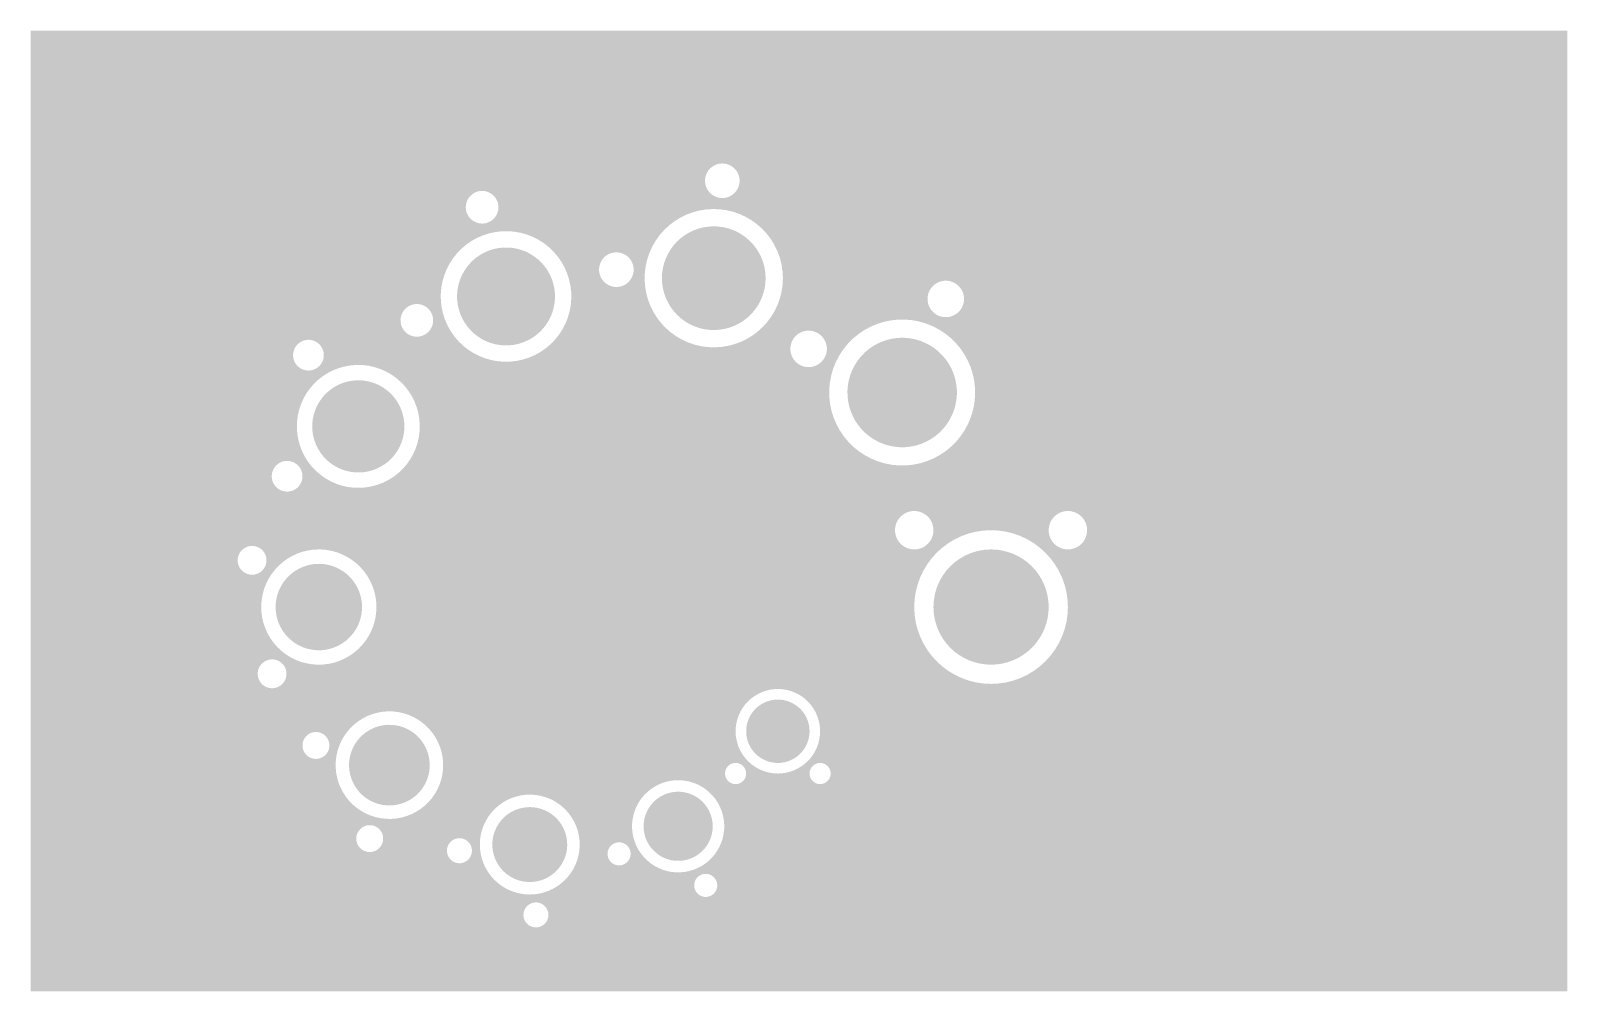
# Model space of a CAD drawing. Header units: inches. Extents: x -15 to 25, y -10 to 15.
import ezdxf

# ---------------------------------------------------------------- set-up
doc = ezdxf.new("R2010")
doc.units = ezdxf.units.IN
doc.header["$MEASUREMENT"] = 0

msp = doc.modelspace()

# ---------------------------------------------------------------- hatches: boundary and pattern name
h = msp.add_hatch(color=256)
h.paths.add_polyline_path([(-15, -10), (-15, 15), (25, 15), (25, -10), (-15, -10)], flags=0)
h.paths.add_polyline_path([(12, 0), (12, 0), (11.99, 0.196), (11.962, 0.39), (11.914, 0.581), (11.848, 0.765), (11.764, 0.943), (11.663, 1.111), (11.546, 1.269), (11.414, 1.414), (11.269, 1.546), (11.111, 1.663), (10.943, 1.764), (10.765, 1.848), (10.581, 1.914), (10.39, 1.962), (10.196, 1.99), (10, 2), (9.804, 1.99), (9.61, 1.962), (9.419, 1.914), (9.235, 1.848), (9.057, 1.764), (8.889, 1.663), (8.731, 1.546), (8.586, 1.414), (8.454, 1.269), (8.337, 1.111), (8.236, 0.943), (8.152, 0.765), (8.086, 0.581), (8.038, 0.39), (8.01, 0.196), (8, 0), (8.01, -0.196), (8.038, -0.39), (8.086, -0.581), (8.152, -0.765), (8.236, -0.943), (8.337, -1.111), (8.454, -1.269), (8.586, -1.414), (8.731, -1.546), (8.889, -1.663), (9.057, -1.764), (9.235, -1.848), (9.419, -1.914), (9.61, -1.962), (9.804, -1.99), (10, -2), (10.196, -1.99), (10.39, -1.962), (10.581, -1.914), (10.765, -1.848), (10.943, -1.764), (11.111, -1.663), (11.269, -1.546), (11.414, -1.414), (11.546, -1.269), (11.663, -1.111), (11.764, -0.943), (11.848, -0.765), (11.914, -0.581), (11.962, -0.39), (11.99, -0.196), (12, 0)], flags=0)
h.paths.add_polyline_path([(12.5, 2), (12.5, 2), (12.498, 2.049), (12.49, 2.098), (12.478, 2.145), (12.462, 2.191), (12.441, 2.236), (12.416, 2.278), (12.387, 2.317), (12.354, 2.354), (12.317, 2.387), (12.278, 2.416), (12.236, 2.441), (12.191, 2.462), (12.145, 2.478), (12.098, 2.49), (12.049, 2.498), (12, 2.5), (11.951, 2.498), (11.902, 2.49), (11.855, 2.478), (11.809, 2.462), (11.764, 2.441), (11.722, 2.416), (11.683, 2.387), (11.646, 2.354), (11.613, 2.317), (11.584, 2.278), (11.559, 2.236), (11.538, 2.191), (11.522, 2.145), (11.51, 2.098), (11.502, 2.049), (11.5, 2), (11.502, 1.951), (11.51, 1.902), (11.522, 1.855), (11.538, 1.809), (11.559, 1.764), (11.584, 1.722), (11.613, 1.683), (11.646, 1.646), (11.683, 1.613), (11.722, 1.584), (11.764, 1.559), (11.809, 1.538), (11.855, 1.522), (11.902, 1.51), (11.951, 1.502), (12, 1.5), (12.049, 1.502), (12.098, 1.51), (12.145, 1.522), (12.191, 1.538), (12.236, 1.559), (12.278, 1.584), (12.317, 1.613), (12.354, 1.646), (12.387, 1.683), (12.416, 1.722), (12.441, 1.764), (12.462, 1.809), (12.478, 1.855), (12.49, 1.902), (12.498, 1.951), (12.5, 2)], flags=0)
h.paths.add_polyline_path([(8.5, 2), (8.5, 2), (8.498, 2.049), (8.49, 2.098), (8.478, 2.145), (8.462, 2.191), (8.441, 2.236), (8.416, 2.278), (8.387, 2.317), (8.354, 2.354), (8.317, 2.387), (8.278, 2.416), (8.236, 2.441), (8.191, 2.462), (8.145, 2.478), (8.098, 2.49), (8.049, 2.498), (8, 2.5), (7.951, 2.498), (7.902, 2.49), (7.855, 2.478), (7.809, 2.462), (7.764, 2.441), (7.722, 2.416), (7.683, 2.387), (7.646, 2.354), (7.613, 2.317), (7.584, 2.278), (7.559, 2.236), (7.538, 2.191), (7.522, 2.145), (7.51, 2.098), (7.502, 2.049), (7.5, 2), (7.502, 1.951), (7.51, 1.902), (7.522, 1.855), (7.538, 1.809), (7.559, 1.764), (7.584, 1.722), (7.613, 1.683), (7.646, 1.646), (7.683, 1.613), (7.722, 1.584), (7.764, 1.559), (7.809, 1.538), (7.855, 1.522), (7.902, 1.51), (7.951, 1.502), (8, 1.5), (8.049, 1.502), (8.098, 1.51), (8.145, 1.522), (8.191, 1.538), (8.236, 1.559), (8.278, 1.584), (8.317, 1.613), (8.354, 1.646), (8.387, 1.683), (8.416, 1.722), (8.441, 1.764), (8.462, 1.809), (8.478, 1.855), (8.49, 1.902), (8.498, 1.951), (8.5, 2)], flags=0)
h.paths.add_polyline_path([(9.471, 6.234), (9.471, 6.234), (9.399, 6.406), (9.31, 6.57), (9.206, 6.724), (9.086, 6.868), (8.954, 6.999), (8.809, 7.116), (8.654, 7.219), (8.489, 7.306), (8.316, 7.376), (8.137, 7.43), (7.954, 7.465), (7.769, 7.482), (7.582, 7.481), (7.397, 7.462), (7.214, 7.424), (7.036, 7.369), (6.864, 7.297), (6.7, 7.208), (6.546, 7.104), (6.402, 6.985), (6.271, 6.852), (6.153, 6.707), (6.051, 6.552), (5.964, 6.387), (5.893, 6.214), (5.84, 6.036), (5.805, 5.852), (5.787, 5.667), (5.788, 5.48), (5.808, 5.295), (5.845, 5.112), (5.9, 4.934), (5.973, 4.762), (6.061, 4.598), (6.166, 4.444), (6.285, 4.3), (6.417, 4.169), (6.562, 4.052), (6.718, 3.949), (6.883, 3.862), (7.055, 3.792), (7.234, 3.738), (7.417, 3.703), (7.603, 3.686), (7.789, 3.687), (7.975, 3.706), (8.157, 3.743), (8.335, 3.799), (8.507, 3.871), (8.671, 3.96), (8.826, 4.064), (8.969, 4.183), (9.1, 4.316), (9.218, 4.46), (9.321, 4.616), (9.408, 4.781), (9.478, 4.954), (9.531, 5.132), (9.567, 5.315), (9.584, 5.501), (9.583, 5.688), (9.564, 5.873), (9.526, 6.056), (9.471, 6.234)], flags=0)
h.paths.add_polyline_path([(9.268, 8.182), (9.268, 8.182), (9.25, 8.225), (9.227, 8.266), (9.201, 8.304), (9.171, 8.34), (9.138, 8.373), (9.102, 8.402), (9.063, 8.428), (9.022, 8.45), (8.979, 8.467), (8.934, 8.481), (8.888, 8.489), (8.842, 8.494), (8.795, 8.494), (8.749, 8.489), (8.703, 8.479), (8.659, 8.466), (8.616, 8.447), (8.575, 8.425), (8.536, 8.399), (8.5, 8.369), (8.468, 8.336), (8.438, 8.3), (8.412, 8.261), (8.391, 8.22), (8.373, 8.177), (8.36, 8.132), (8.351, 8.086), (8.347, 8.04), (8.347, 7.993), (8.352, 7.947), (8.361, 7.901), (8.375, 7.857), (8.393, 7.814), (8.415, 7.773), (8.441, 7.734), (8.471, 7.698), (8.504, 7.666), (8.54, 7.636), (8.579, 7.61), (8.62, 7.589), (8.664, 7.571), (8.708, 7.558), (8.754, 7.549), (8.801, 7.545), (8.847, 7.545), (8.893, 7.55), (8.939, 7.559), (8.984, 7.573), (9.027, 7.591), (9.068, 7.613), (9.106, 7.639), (9.142, 7.669), (9.175, 7.702), (9.204, 7.738), (9.23, 7.777), (9.252, 7.818), (9.269, 7.862), (9.283, 7.906), (9.291, 7.952), (9.296, 7.998), (9.296, 8.045), (9.291, 8.091), (9.281, 8.137), (9.268, 8.182)], flags=0)
h.paths.add_polyline_path([(5.697, 6.882), (5.697, 6.882), (5.679, 6.925), (5.656, 6.966), (5.63, 7.005), (5.601, 7.04), (5.567, 7.073), (5.531, 7.103), (5.492, 7.128), (5.451, 7.15), (5.408, 7.168), (5.363, 7.181), (5.318, 7.19), (5.271, 7.194), (5.225, 7.194), (5.178, 7.189), (5.132, 7.18), (5.088, 7.166), (5.045, 7.148), (5.004, 7.126), (4.965, 7.1), (4.93, 7.07), (4.897, 7.037), (4.867, 7), (4.842, 6.962), (4.82, 6.92), (4.802, 6.877), (4.789, 6.832), (4.78, 6.787), (4.776, 6.74), (4.776, 6.694), (4.781, 6.647), (4.79, 6.602), (4.804, 6.557), (4.822, 6.514), (4.844, 6.473), (4.87, 6.435), (4.9, 6.399), (4.933, 6.366), (4.97, 6.336), (5.008, 6.311), (5.05, 6.289), (5.093, 6.271), (5.138, 6.258), (5.183, 6.249), (5.23, 6.245), (5.276, 6.245), (5.323, 6.25), (5.368, 6.259), (5.413, 6.273), (5.456, 6.291), (5.497, 6.313), (5.535, 6.34), (5.571, 6.369), (5.604, 6.402), (5.633, 6.439), (5.659, 6.478), (5.681, 6.519), (5.699, 6.562), (5.712, 6.607), (5.721, 6.652), (5.725, 6.699), (5.725, 6.745), (5.72, 6.792), (5.711, 6.837), (5.697, 6.882)], flags=0)
h.paths.add_polyline_path([(4.16, 9.717), (4.16, 9.717), (4.04, 9.846), (3.908, 9.963), (3.765, 10.067), (3.612, 10.156), (3.452, 10.23), (3.285, 10.288), (3.113, 10.329), (2.938, 10.353), (2.762, 10.359), (2.585, 10.349), (2.411, 10.321), (2.24, 10.276), (2.074, 10.215), (1.915, 10.138), (1.765, 10.045), (1.624, 9.938), (1.495, 9.818), (1.377, 9.686), (1.274, 9.543), (1.185, 9.391), (1.111, 9.23), (1.053, 9.063), (1.012, 8.891), (0.988, 8.716), (0.981, 8.54), (0.992, 8.364), (1.02, 8.189), (1.064, 8.018), (1.126, 7.853), (1.203, 7.694), (1.296, 7.543), (1.402, 7.402), (1.522, 7.273), (1.654, 7.156), (1.798, 7.052), (1.95, 6.963), (2.111, 6.889), (2.277, 6.831), (2.449, 6.79), (2.624, 6.766), (2.801, 6.76), (2.977, 6.77), (3.152, 6.798), (3.322, 6.843), (3.488, 6.904), (3.647, 6.981), (3.797, 7.074), (3.938, 7.181), (4.068, 7.301), (4.185, 7.433), (4.289, 7.576), (4.378, 7.728), (4.452, 7.889), (4.509, 8.056), (4.55, 8.228), (4.574, 8.403), (4.581, 8.579), (4.57, 8.755), (4.543, 8.93), (4.498, 9.101), (4.437, 9.266), (4.359, 9.425), (4.267, 9.576), (4.16, 9.717)], flags=0)
h.paths.add_polyline_path([(3.348, 11.385), (3.348, 11.385), (3.318, 11.417), (3.285, 11.446), (3.249, 11.472), (3.211, 11.495), (3.171, 11.513), (3.129, 11.527), (3.086, 11.538), (3.042, 11.544), (2.998, 11.545), (2.954, 11.543), (2.91, 11.536), (2.868, 11.525), (2.826, 11.509), (2.787, 11.49), (2.749, 11.467), (2.714, 11.44), (2.681, 11.41), (2.652, 11.377), (2.626, 11.341), (2.604, 11.303), (2.585, 11.263), (2.571, 11.221), (2.561, 11.178), (2.555, 11.135), (2.553, 11.09), (2.556, 11.046), (2.563, 11.003), (2.574, 10.96), (2.589, 10.919), (2.608, 10.879), (2.632, 10.841), (2.658, 10.806), (2.688, 10.774), (2.721, 10.744), (2.757, 10.719), (2.795, 10.696), (2.835, 10.678), (2.877, 10.663), (2.92, 10.653), (2.964, 10.647), (3.008, 10.645), (3.052, 10.648), (3.096, 10.655), (3.138, 10.666), (3.18, 10.682), (3.219, 10.701), (3.257, 10.724), (3.292, 10.751), (3.325, 10.781), (3.354, 10.814), (3.38, 10.849), (3.402, 10.888), (3.421, 10.928), (3.435, 10.969), (3.445, 11.012), (3.451, 11.056), (3.453, 11.1), (3.45, 11.144), (3.443, 11.188), (3.432, 11.231), (3.417, 11.272), (3.398, 11.312), (3.374, 11.349), (3.348, 11.385)], flags=0)
h.paths.add_polyline_path([(0.59, 9.071), (0.59, 9.071), (0.56, 9.103), (0.527, 9.132), (0.491, 9.158), (0.453, 9.181), (0.413, 9.199), (0.371, 9.213), (0.328, 9.224), (0.284, 9.23), (0.24, 9.231), (0.196, 9.229), (0.153, 9.222), (0.11, 9.211), (0.069, 9.195), (0.029, 9.176), (-0.009, 9.153), (-0.044, 9.126), (-0.076, 9.096), (-0.106, 9.063), (-0.132, 9.027), (-0.154, 8.989), (-0.172, 8.949), (-0.187, 8.907), (-0.197, 8.864), (-0.203, 8.821), (-0.205, 8.776), (-0.202, 8.732), (-0.195, 8.689), (-0.184, 8.646), (-0.169, 8.605), (-0.149, 8.565), (-0.126, 8.527), (-0.099, 8.492), (-0.069, 8.46), (-0.036, 8.43), (-0.001, 8.405), (0.037, 8.382), (0.078, 8.364), (0.119, 8.349), (0.162, 8.339), (0.206, 8.333), (0.25, 8.331), (0.294, 8.334), (0.338, 8.341), (0.381, 8.352), (0.422, 8.368), (0.462, 8.387), (0.499, 8.41), (0.535, 8.437), (0.567, 8.467), (0.596, 8.5), (0.622, 8.535), (0.644, 8.574), (0.663, 8.614), (0.677, 8.655), (0.688, 8.698), (0.694, 8.742), (0.695, 8.786), (0.693, 8.83), (0.686, 8.874), (0.674, 8.917), (0.659, 8.958), (0.64, 8.998), (0.617, 9.035), (0.59, 9.071)], flags=0)
h.paths.add_polyline_path([(-1.777, 9.556), (-1.777, 9.556), (-1.925, 9.632), (-2.08, 9.694), (-2.241, 9.74), (-2.405, 9.769), (-2.571, 9.783), (-2.738, 9.78), (-2.904, 9.761), (-3.067, 9.726), (-3.225, 9.675), (-3.379, 9.609), (-3.524, 9.528), (-3.662, 9.433), (-3.789, 9.325), (-3.905, 9.205), (-4.008, 9.074), (-4.099, 8.934), (-4.175, 8.786), (-4.236, 8.63), (-4.282, 8.47), (-4.312, 8.306), (-4.326, 8.14), (-4.323, 7.973), (-4.304, 7.807), (-4.269, 7.644), (-4.218, 7.485), (-4.151, 7.332), (-4.07, 7.186), (-3.975, 7.049), (-3.867, 6.922), (-3.748, 6.806), (-3.617, 6.702), (-3.477, 6.612), (-3.328, 6.536), (-3.173, 6.474), (-3.013, 6.428), (-2.849, 6.399), (-2.682, 6.385), (-2.515, 6.388), (-2.35, 6.407), (-2.187, 6.442), (-2.028, 6.493), (-1.875, 6.559), (-1.729, 6.64), (-1.592, 6.735), (-1.465, 6.843), (-1.349, 6.963), (-1.245, 7.094), (-1.154, 7.234), (-1.078, 7.382), (-1.017, 7.538), (-0.971, 7.698), (-0.941, 7.862), (-0.928, 8.028), (-0.93, 8.195), (-0.949, 8.361), (-0.985, 8.524), (-1.036, 8.683), (-1.102, 8.836), (-1.183, 8.982), (-1.278, 9.119), (-1.386, 9.246), (-1.506, 9.362), (-1.636, 9.466), (-1.777, 9.556)], flags=0)
h.paths.add_polyline_path([(-3.036, 10.774), (-3.036, 10.774), (-3.073, 10.793), (-3.112, 10.809), (-3.152, 10.82), (-3.193, 10.828), (-3.235, 10.831), (-3.277, 10.83), (-3.318, 10.826), (-3.359, 10.817), (-3.399, 10.804), (-3.437, 10.787), (-3.473, 10.767), (-3.508, 10.743), (-3.539, 10.716), (-3.568, 10.686), (-3.594, 10.654), (-3.617, 10.619), (-3.636, 10.582), (-3.651, 10.543), (-3.663, 10.503), (-3.67, 10.462), (-3.674, 10.42), (-3.673, 10.378), (-3.668, 10.337), (-3.659, 10.296), (-3.647, 10.257), (-3.63, 10.218), (-3.61, 10.182), (-3.586, 10.147), (-3.559, 10.116), (-3.529, 10.087), (-3.496, 10.061), (-3.461, 10.038), (-3.424, 10.019), (-3.385, 10.004), (-3.345, 9.992), (-3.304, 9.985), (-3.263, 9.981), (-3.221, 9.982), (-3.18, 9.987), (-3.139, 9.996), (-3.099, 10.008), (-3.061, 10.025), (-3.024, 10.045), (-2.99, 10.069), (-2.958, 10.096), (-2.929, 10.126), (-2.903, 10.159), (-2.881, 10.194), (-2.862, 10.231), (-2.846, 10.27), (-2.835, 10.31), (-2.828, 10.351), (-2.824, 10.392), (-2.825, 10.434), (-2.83, 10.475), (-2.838, 10.516), (-2.851, 10.556), (-2.868, 10.594), (-2.888, 10.631), (-2.912, 10.665), (-2.939, 10.697), (-2.969, 10.726), (-3.001, 10.752), (-3.036, 10.774)], flags=0)
h.paths.add_polyline_path([(-4.736, 7.83), (-4.736, 7.83), (-4.773, 7.849), (-4.812, 7.864), (-4.852, 7.876), (-4.893, 7.883), (-4.935, 7.887), (-4.977, 7.886), (-5.018, 7.881), (-5.059, 7.872), (-5.099, 7.859), (-5.137, 7.843), (-5.173, 7.823), (-5.208, 7.799), (-5.239, 7.772), (-5.268, 7.742), (-5.294, 7.709), (-5.317, 7.674), (-5.336, 7.637), (-5.351, 7.598), (-5.363, 7.558), (-5.37, 7.517), (-5.374, 7.476), (-5.373, 7.434), (-5.368, 7.393), (-5.359, 7.352), (-5.347, 7.312), (-5.33, 7.274), (-5.31, 7.237), (-5.286, 7.203), (-5.259, 7.171), (-5.229, 7.142), (-5.196, 7.116), (-5.161, 7.094), (-5.124, 7.075), (-5.085, 7.059), (-5.045, 7.048), (-5.004, 7.04), (-4.963, 7.037), (-4.921, 7.038), (-4.88, 7.042), (-4.839, 7.051), (-4.799, 7.064), (-4.761, 7.081), (-4.724, 7.101), (-4.69, 7.125), (-4.658, 7.152), (-4.629, 7.182), (-4.603, 7.214), (-4.581, 7.249), (-4.562, 7.286), (-4.546, 7.325), (-4.535, 7.365), (-4.528, 7.406), (-4.524, 7.448), (-4.525, 7.49), (-4.53, 7.531), (-4.538, 7.572), (-4.551, 7.611), (-4.568, 7.65), (-4.588, 7.686), (-4.612, 7.72), (-4.639, 7.752), (-4.669, 7.781), (-4.701, 7.807), (-4.736, 7.83)], flags=0)
h.paths.add_polyline_path([(-6.194, 6.278), (-6.194, 6.278), (-6.35, 6.298), (-6.507, 6.302), (-6.664, 6.291), (-6.818, 6.264), (-6.97, 6.223), (-7.117, 6.167), (-7.257, 6.097), (-7.39, 6.013), (-7.514, 5.917), (-7.628, 5.809), (-7.731, 5.69), (-7.822, 5.562), (-7.899, 5.426), (-7.963, 5.282), (-8.013, 5.133), (-8.048, 4.98), (-8.067, 4.824), (-8.072, 4.667), (-8.061, 4.511), (-8.034, 4.356), (-7.993, 4.205), (-7.937, 4.058), (-7.866, 3.917), (-7.783, 3.785), (-7.687, 3.661), (-7.579, 3.546), (-7.46, 3.444), (-7.332, 3.353), (-7.195, 3.275), (-7.052, 3.211), (-6.903, 3.161), (-6.75, 3.127), (-6.594, 3.107), (-6.437, 3.103), (-6.281, 3.114), (-6.126, 3.14), (-5.974, 3.182), (-5.828, 3.238), (-5.687, 3.308), (-5.554, 3.392), (-5.43, 3.488), (-5.316, 3.596), (-5.213, 3.714), (-5.123, 3.843), (-5.045, 3.979), (-4.981, 4.122), (-4.931, 4.271), (-4.896, 4.424), (-4.877, 4.58), (-4.873, 4.737), (-4.884, 4.894), (-4.91, 5.049), (-4.952, 5.2), (-5.008, 5.347), (-5.078, 5.487), (-5.161, 5.62), (-5.258, 5.744), (-5.366, 5.858), (-5.484, 5.961), (-5.612, 6.052), (-5.749, 6.129), (-5.892, 6.193), (-6.041, 6.243), (-6.194, 6.278)], flags=0)
h.paths.add_polyline_path([(-7.701, 6.95), (-7.701, 6.95), (-7.739, 6.955), (-7.779, 6.956), (-7.818, 6.953), (-7.857, 6.946), (-7.894, 6.936), (-7.931, 6.922), (-7.966, 6.904), (-7.999, 6.883), (-8.03, 6.859), (-8.059, 6.832), (-8.085, 6.803), (-8.107, 6.771), (-8.127, 6.737), (-8.143, 6.701), (-8.155, 6.664), (-8.164, 6.625), (-8.169, 6.586), (-8.17, 6.547), (-8.167, 6.508), (-8.161, 6.469), (-8.15, 6.431), (-8.136, 6.395), (-8.119, 6.36), (-8.098, 6.326), (-8.074, 6.295), (-8.047, 6.267), (-8.017, 6.241), (-7.985, 6.218), (-7.951, 6.199), (-7.915, 6.183), (-7.878, 6.171), (-7.839, 6.162), (-7.801, 6.157), (-7.761, 6.156), (-7.722, 6.159), (-7.683, 6.165), (-7.646, 6.176), (-7.609, 6.19), (-7.574, 6.207), (-7.541, 6.228), (-7.51, 6.252), (-7.481, 6.279), (-7.455, 6.309), (-7.433, 6.341), (-7.413, 6.375), (-7.397, 6.411), (-7.385, 6.448), (-7.376, 6.486), (-7.371, 6.525), (-7.37, 6.565), (-7.373, 6.604), (-7.379, 6.642), (-7.39, 6.68), (-7.404, 6.717), (-7.421, 6.752), (-7.442, 6.785), (-7.466, 6.816), (-7.493, 6.845), (-7.523, 6.87), (-7.555, 6.893), (-7.589, 6.913), (-7.625, 6.929), (-7.662, 6.941), (-7.701, 6.95)], flags=0)
h.paths.add_polyline_path([(-8.256, 3.798), (-8.256, 3.798), (-8.295, 3.803), (-8.334, 3.804), (-8.374, 3.802), (-8.412, 3.795), (-8.45, 3.785), (-8.487, 3.771), (-8.522, 3.753), (-8.555, 3.732), (-8.586, 3.708), (-8.615, 3.681), (-8.64, 3.651), (-8.663, 3.619), (-8.682, 3.585), (-8.698, 3.549), (-8.711, 3.512), (-8.72, 3.474), (-8.724, 3.435), (-8.726, 3.396), (-8.723, 3.357), (-8.716, 3.318), (-8.706, 3.28), (-8.692, 3.243), (-8.674, 3.208), (-8.653, 3.175), (-8.629, 3.144), (-8.602, 3.115), (-8.573, 3.09), (-8.541, 3.067), (-8.506, 3.048), (-8.471, 3.032), (-8.433, 3.019), (-8.395, 3.011), (-8.356, 3.006), (-8.317, 3.005), (-8.278, 3.007), (-8.239, 3.014), (-8.201, 3.024), (-8.165, 3.038), (-8.129, 3.056), (-8.096, 3.077), (-8.065, 3.101), (-8.037, 3.128), (-8.011, 3.157), (-7.988, 3.19), (-7.969, 3.224), (-7.953, 3.259), (-7.94, 3.297), (-7.932, 3.335), (-7.927, 3.374), (-7.926, 3.413), (-7.929, 3.452), (-7.935, 3.491), (-7.946, 3.529), (-7.96, 3.566), (-7.977, 3.601), (-7.998, 3.634), (-8.022, 3.665), (-8.049, 3.693), (-8.079, 3.719), (-8.111, 3.742), (-8.145, 3.761), (-8.181, 3.777), (-8.218, 3.79), (-8.256, 3.798)], flags=0)
h.paths.add_polyline_path([(-7.76, 1.477), (-7.76, 1.477), (-7.904, 1.445), (-8.044, 1.398), (-8.178, 1.338), (-8.306, 1.265), (-8.426, 1.18), (-8.537, 1.084), (-8.638, 0.977), (-8.729, 0.86), (-8.807, 0.736), (-8.873, 0.604), (-8.926, 0.467), (-8.964, 0.325), (-8.989, 0.18), (-9, 0.033), (-8.996, -0.114), (-8.977, -0.26), (-8.945, -0.404), (-8.898, -0.544), (-8.838, -0.678), (-8.765, -0.806), (-8.68, -0.926), (-8.584, -1.037), (-8.477, -1.138), (-8.36, -1.229), (-8.236, -1.307), (-8.104, -1.373), (-7.967, -1.426), (-7.825, -1.464), (-7.68, -1.489), (-7.533, -1.5), (-7.386, -1.496), (-7.24, -1.477), (-7.096, -1.445), (-6.956, -1.398), (-6.822, -1.338), (-6.694, -1.265), (-6.574, -1.18), (-6.463, -1.084), (-6.362, -0.977), (-6.271, -0.86), (-6.193, -0.736), (-6.127, -0.604), (-6.074, -0.467), (-6.036, -0.325), (-6.011, -0.18), (-6, -0.033), (-6.004, 0.114), (-6.023, 0.26), (-6.055, 0.404), (-6.102, 0.544), (-6.162, 0.678), (-6.235, 0.806), (-6.32, 0.926), (-6.416, 1.037), (-6.523, 1.138), (-6.64, 1.229), (-6.764, 1.307), (-6.896, 1.373), (-7.033, 1.426), (-7.175, 1.464), (-7.32, 1.489), (-7.467, 1.5), (-7.614, 1.496), (-7.76, 1.477)], flags=0)
h.paths.add_polyline_path([(-9.303, 1.586), (-9.303, 1.586), (-9.339, 1.578), (-9.374, 1.566), (-9.407, 1.551), (-9.439, 1.533), (-9.469, 1.512), (-9.497, 1.488), (-9.522, 1.461), (-9.545, 1.432), (-9.564, 1.401), (-9.581, 1.368), (-9.594, 1.333), (-9.604, 1.298), (-9.61, 1.262), (-9.613, 1.225), (-9.612, 1.188), (-9.607, 1.152), (-9.599, 1.116), (-9.587, 1.081), (-9.572, 1.047), (-9.554, 1.015), (-9.533, 0.985), (-9.509, 0.957), (-9.482, 0.932), (-9.453, 0.91), (-9.422, 0.89), (-9.389, 0.873), (-9.354, 0.86), (-9.319, 0.851), (-9.283, 0.844), (-9.246, 0.842), (-9.209, 0.843), (-9.173, 0.847), (-9.137, 0.856), (-9.102, 0.867), (-9.068, 0.882), (-9.036, 0.9), (-9.006, 0.922), (-8.978, 0.946), (-8.953, 0.973), (-8.931, 1.002), (-8.911, 1.033), (-8.894, 1.066), (-8.881, 1.1), (-8.872, 1.136), (-8.865, 1.172), (-8.863, 1.209), (-8.864, 1.245), (-8.868, 1.282), (-8.877, 1.318), (-8.888, 1.353), (-8.903, 1.386), (-8.921, 1.418), (-8.943, 1.448), (-8.967, 1.476), (-8.994, 1.501), (-9.023, 1.524), (-9.054, 1.544), (-9.087, 1.56), (-9.121, 1.573), (-9.157, 1.583), (-9.193, 1.589), (-9.23, 1.592), (-9.266, 1.591), (-9.303, 1.586)], flags=0)
h.paths.add_polyline_path([(-8.782, -1.368), (-8.782, -1.368), (-8.818, -1.377), (-8.853, -1.388), (-8.886, -1.403), (-8.918, -1.421), (-8.948, -1.443), (-8.976, -1.467), (-9.001, -1.494), (-9.024, -1.523), (-9.044, -1.554), (-9.06, -1.587), (-9.073, -1.621), (-9.083, -1.657), (-9.089, -1.693), (-9.092, -1.73), (-9.091, -1.766), (-9.086, -1.803), (-9.078, -1.839), (-9.066, -1.874), (-9.051, -1.907), (-9.033, -1.939), (-9.012, -1.969), (-8.988, -1.997), (-8.961, -2.022), (-8.932, -2.045), (-8.901, -2.064), (-8.868, -2.081), (-8.833, -2.094), (-8.798, -2.104), (-8.762, -2.11), (-8.725, -2.113), (-8.688, -2.112), (-8.652, -2.107), (-8.616, -2.099), (-8.581, -2.087), (-8.547, -2.072), (-8.515, -2.054), (-8.485, -2.033), (-8.457, -2.009), (-8.432, -1.982), (-8.41, -1.953), (-8.39, -1.922), (-8.373, -1.889), (-8.36, -1.854), (-8.351, -1.819), (-8.344, -1.783), (-8.342, -1.746), (-8.343, -1.709), (-8.347, -1.673), (-8.356, -1.637), (-8.367, -1.602), (-8.382, -1.568), (-8.4, -1.536), (-8.422, -1.506), (-8.446, -1.478), (-8.473, -1.453), (-8.502, -1.431), (-8.533, -1.411), (-8.566, -1.394), (-8.6, -1.381), (-8.636, -1.372), (-8.672, -1.365), (-8.709, -1.363), (-8.745, -1.364), (-8.782, -1.368)], flags=0)
h.paths.add_polyline_path([(-6.363, -2.902), (-6.363, -2.902), (-6.479, -2.977), (-6.586, -3.062), (-6.685, -3.157), (-6.774, -3.262), (-6.852, -3.375), (-6.919, -3.495), (-6.973, -3.621), (-7.015, -3.752), (-7.044, -3.886), (-7.06, -4.023), (-7.062, -4.16), (-7.051, -4.297), (-7.027, -4.432), (-6.989, -4.565), (-6.938, -4.692), (-6.876, -4.814), (-6.801, -4.93), (-6.716, -5.038), (-6.62, -5.136), (-6.515, -5.225), (-6.402, -5.303), (-6.282, -5.37), (-6.156, -5.425), (-6.025, -5.467), (-5.891, -5.496), (-5.755, -5.511), (-5.617, -5.514), (-5.48, -5.503), (-5.345, -5.478), (-5.213, -5.44), (-5.085, -5.39), (-4.963, -5.327), (-4.848, -5.252), (-4.74, -5.167), (-4.641, -5.072), (-4.552, -4.967), (-4.474, -4.854), (-4.407, -4.734), (-4.353, -4.608), (-4.311, -4.477), (-4.282, -4.343), (-4.266, -4.206), (-4.264, -4.069), (-4.275, -3.932), (-4.3, -3.797), (-4.337, -3.664), (-4.388, -3.537), (-4.451, -3.414), (-4.525, -3.299), (-4.611, -3.191), (-4.706, -3.093), (-4.811, -3.004), (-4.924, -2.926), (-5.044, -2.859), (-5.17, -2.804), (-5.301, -2.762), (-5.435, -2.733), (-5.572, -2.717), (-5.709, -2.715), (-5.846, -2.726), (-5.981, -2.751), (-6.113, -2.789), (-6.241, -2.839), (-6.363, -2.902)], flags=0)
h.paths.add_polyline_path([(-7.751, -3.299), (-7.751, -3.299), (-7.779, -3.318), (-7.806, -3.339), (-7.831, -3.363), (-7.853, -3.389), (-7.873, -3.417), (-7.889, -3.447), (-7.903, -3.479), (-7.914, -3.511), (-7.921, -3.545), (-7.925, -3.579), (-7.925, -3.614), (-7.923, -3.648), (-7.916, -3.682), (-7.907, -3.715), (-7.894, -3.747), (-7.879, -3.777), (-7.86, -3.806), (-7.839, -3.833), (-7.815, -3.858), (-7.789, -3.88), (-7.76, -3.899), (-7.73, -3.916), (-7.699, -3.93), (-7.666, -3.94), (-7.633, -3.947), (-7.598, -3.951), (-7.564, -3.952), (-7.53, -3.949), (-7.496, -3.943), (-7.463, -3.933), (-7.431, -3.921), (-7.401, -3.905), (-7.372, -3.887), (-7.345, -3.865), (-7.32, -3.841), (-7.298, -3.815), (-7.278, -3.787), (-7.262, -3.757), (-7.248, -3.725), (-7.237, -3.693), (-7.23, -3.659), (-7.226, -3.625), (-7.226, -3.591), (-7.229, -3.556), (-7.235, -3.523), (-7.244, -3.49), (-7.257, -3.458), (-7.272, -3.427), (-7.291, -3.398), (-7.312, -3.371), (-7.336, -3.347), (-7.362, -3.324), (-7.391, -3.305), (-7.421, -3.288), (-7.452, -3.274), (-7.485, -3.264), (-7.519, -3.257), (-7.553, -3.253), (-7.587, -3.252), (-7.621, -3.255), (-7.655, -3.261), (-7.688, -3.271), (-7.72, -3.283), (-7.751, -3.299)], flags=0)
h.paths.add_polyline_path([(-6.351, -5.724), (-6.351, -5.724), (-6.379, -5.742), (-6.406, -5.764), (-6.431, -5.788), (-6.453, -5.814), (-6.473, -5.842), (-6.489, -5.872), (-6.503, -5.904), (-6.514, -5.936), (-6.521, -5.97), (-6.525, -6.004), (-6.525, -6.038), (-6.523, -6.073), (-6.516, -6.106), (-6.507, -6.139), (-6.494, -6.171), (-6.479, -6.202), (-6.46, -6.231), (-6.439, -6.258), (-6.415, -6.282), (-6.389, -6.305), (-6.36, -6.324), (-6.33, -6.341), (-6.299, -6.354), (-6.266, -6.365), (-6.233, -6.372), (-6.198, -6.376), (-6.164, -6.377), (-6.13, -6.374), (-6.096, -6.368), (-6.063, -6.358), (-6.031, -6.346), (-6.001, -6.33), (-5.972, -6.311), (-5.945, -6.29), (-5.92, -6.266), (-5.898, -6.24), (-5.878, -6.212), (-5.862, -6.182), (-5.848, -6.15), (-5.837, -6.118), (-5.83, -6.084), (-5.826, -6.05), (-5.826, -6.015), (-5.829, -5.981), (-5.835, -5.947), (-5.844, -5.914), (-5.857, -5.882), (-5.872, -5.852), (-5.891, -5.823), (-5.912, -5.796), (-5.936, -5.771), (-5.962, -5.749), (-5.991, -5.73), (-6.021, -5.713), (-6.052, -5.699), (-6.085, -5.689), (-6.119, -5.682), (-6.153, -5.678), (-6.187, -5.677), (-6.221, -5.68), (-6.255, -5.686), (-6.288, -5.696), (-6.32, -5.708), (-6.351, -5.724)], flags=0)
h.paths.add_polyline_path([(-3.004, -5.346), (-3.004, -5.346), (-3.082, -5.448), (-3.148, -5.557), (-3.204, -5.671), (-3.248, -5.791), (-3.281, -5.914), (-3.301, -6.04), (-3.309, -6.168), (-3.304, -6.295), (-3.286, -6.422), (-3.257, -6.546), (-3.215, -6.666), (-3.162, -6.782), (-3.097, -6.892), (-3.022, -6.996), (-2.938, -7.091), (-2.844, -7.178), (-2.743, -7.255), (-2.634, -7.322), (-2.519, -7.377), (-2.4, -7.422), (-2.276, -7.454), (-2.15, -7.474), (-2.023, -7.482), (-1.895, -7.477), (-1.769, -7.46), (-1.645, -7.43), (-1.524, -7.388), (-1.408, -7.335), (-1.298, -7.271), (-1.195, -7.196), (-1.099, -7.111), (-1.013, -7.017), (-0.936, -6.916), (-0.869, -6.807), (-0.813, -6.692), (-0.769, -6.573), (-0.736, -6.449), (-0.716, -6.323), (-0.709, -6.196), (-0.714, -6.069), (-0.731, -5.942), (-0.761, -5.818), (-0.802, -5.698), (-0.855, -5.582), (-0.92, -5.471), (-0.995, -5.368), (-1.079, -5.273), (-1.173, -5.186), (-1.275, -5.109), (-1.383, -5.042), (-1.498, -4.986), (-1.618, -4.942), (-1.741, -4.91), (-1.867, -4.89), (-1.994, -4.882), (-2.122, -4.887), (-2.248, -4.904), (-2.372, -4.934), (-2.493, -4.975), (-2.609, -5.029), (-2.719, -5.093), (-2.822, -5.168), (-2.918, -5.253), (-3.004, -5.346)], flags=0)
h.paths.add_polyline_path([(-4.089, -6.133), (-4.089, -6.133), (-4.108, -6.159), (-4.125, -6.186), (-4.139, -6.214), (-4.15, -6.244), (-4.158, -6.275), (-4.163, -6.307), (-4.165, -6.339), (-4.164, -6.37), (-4.16, -6.402), (-4.152, -6.433), (-4.142, -6.463), (-4.128, -6.492), (-4.112, -6.52), (-4.094, -6.546), (-4.072, -6.569), (-4.049, -6.591), (-4.024, -6.61), (-3.996, -6.627), (-3.968, -6.641), (-3.938, -6.652), (-3.907, -6.66), (-3.875, -6.665), (-3.844, -6.667), (-3.812, -6.666), (-3.78, -6.662), (-3.749, -6.654), (-3.719, -6.644), (-3.69, -6.63), (-3.662, -6.614), (-3.637, -6.596), (-3.613, -6.574), (-3.591, -6.551), (-3.572, -6.526), (-3.555, -6.498), (-3.541, -6.47), (-3.53, -6.44), (-3.522, -6.409), (-3.517, -6.377), (-3.515, -6.346), (-3.516, -6.314), (-3.521, -6.282), (-3.528, -6.251), (-3.538, -6.221), (-3.552, -6.192), (-3.568, -6.164), (-3.587, -6.139), (-3.608, -6.115), (-3.631, -6.093), (-3.657, -6.074), (-3.684, -6.057), (-3.712, -6.043), (-3.742, -6.032), (-3.773, -6.024), (-3.805, -6.019), (-3.837, -6.017), (-3.868, -6.018), (-3.9, -6.023), (-3.931, -6.03), (-3.961, -6.041), (-3.99, -6.054), (-4.018, -6.07), (-4.044, -6.089), (-4.067, -6.11), (-4.089, -6.133)], flags=0)
h.paths.add_polyline_path([(-2.097, -7.804), (-2.097, -7.804), (-2.117, -7.83), (-2.133, -7.857), (-2.147, -7.886), (-2.158, -7.916), (-2.166, -7.946), (-2.171, -7.978), (-2.173, -8.01), (-2.172, -8.042), (-2.168, -8.073), (-2.16, -8.104), (-2.15, -8.134), (-2.137, -8.163), (-2.121, -8.191), (-2.102, -8.217), (-2.081, -8.241), (-2.057, -8.262), (-2.032, -8.282), (-2.005, -8.298), (-1.976, -8.312), (-1.946, -8.323), (-1.915, -8.331), (-1.884, -8.336), (-1.852, -8.338), (-1.82, -8.337), (-1.788, -8.333), (-1.757, -8.325), (-1.727, -8.315), (-1.698, -8.302), (-1.671, -8.286), (-1.645, -8.267), (-1.621, -8.246), (-1.599, -8.222), (-1.58, -8.197), (-1.563, -8.17), (-1.549, -8.141), (-1.538, -8.111), (-1.53, -8.08), (-1.525, -8.049), (-1.523, -8.017), (-1.525, -7.985), (-1.529, -7.953), (-1.536, -7.922), (-1.547, -7.892), (-1.56, -7.863), (-1.576, -7.836), (-1.595, -7.81), (-1.616, -7.786), (-1.639, -7.764), (-1.665, -7.745), (-1.692, -7.728), (-1.721, -7.714), (-1.751, -7.703), (-1.781, -7.695), (-1.813, -7.69), (-1.845, -7.688), (-1.877, -7.69), (-1.908, -7.694), (-1.939, -7.701), (-1.969, -7.712), (-1.998, -7.725), (-2.026, -7.741), (-2.052, -7.76), (-2.076, -7.781), (-2.097, -7.804)], flags=0)
h.paths.add_polyline_path([(0.726, -5.296), (0.726, -5.296), (0.692, -5.408), (0.668, -5.524), (0.656, -5.641), (0.655, -5.759), (0.666, -5.876), (0.688, -5.992), (0.722, -6.104), (0.767, -6.213), (0.821, -6.318), (0.886, -6.416), (0.961, -6.507), (1.043, -6.591), (1.134, -6.666), (1.232, -6.732), (1.335, -6.788), (1.444, -6.834), (1.556, -6.869), (1.672, -6.892), (1.789, -6.905), (1.906, -6.905), (2.024, -6.894), (2.139, -6.872), (2.252, -6.838), (2.361, -6.794), (2.465, -6.739), (2.564, -6.674), (2.655, -6.6), (2.739, -6.517), (2.814, -6.426), (2.88, -6.329), (2.936, -6.225), (2.982, -6.117), (3.017, -6.004), (3.04, -5.889), (3.052, -5.772), (3.053, -5.654), (3.042, -5.537), (3.02, -5.421), (2.986, -5.308), (2.942, -5.199), (2.887, -5.095), (2.822, -4.997), (2.748, -4.905), (2.665, -4.822), (2.574, -4.746), (2.477, -4.68), (2.373, -4.624), (2.265, -4.579), (2.152, -4.544), (2.037, -4.52), (1.92, -4.508), (1.802, -4.507), (1.685, -4.518), (1.569, -4.541), (1.456, -4.574), (1.347, -4.619), (1.243, -4.674), (1.145, -4.739), (1.053, -4.813), (0.969, -4.896), (0.894, -4.986), (0.828, -5.084), (0.772, -5.187), (0.726, -5.296)], flags=0)
h.paths.add_polyline_path([(0.034, -6.321), (0.034, -6.321), (0.025, -6.349), (0.02, -6.378), (0.016, -6.407), (0.016, -6.437), (0.019, -6.466), (0.025, -6.495), (0.033, -6.523), (0.044, -6.55), (0.058, -6.576), (0.074, -6.601), (0.093, -6.624), (0.113, -6.645), (0.136, -6.664), (0.16, -6.68), (0.186, -6.694), (0.213, -6.705), (0.242, -6.714), (0.27, -6.72), (0.3, -6.723), (0.329, -6.723), (0.358, -6.721), (0.387, -6.715), (0.416, -6.707), (0.443, -6.695), (0.469, -6.682), (0.493, -6.665), (0.516, -6.647), (0.537, -6.626), (0.556, -6.604), (0.573, -6.579), (0.587, -6.553), (0.598, -6.526), (0.607, -6.498), (0.613, -6.469), (0.616, -6.44), (0.616, -6.41), (0.613, -6.381), (0.607, -6.352), (0.599, -6.324), (0.588, -6.297), (0.574, -6.271), (0.558, -6.246), (0.539, -6.223), (0.519, -6.202), (0.496, -6.184), (0.472, -6.167), (0.446, -6.153), (0.419, -6.142), (0.391, -6.133), (0.362, -6.127), (0.332, -6.124), (0.303, -6.124), (0.274, -6.127), (0.245, -6.132), (0.217, -6.141), (0.189, -6.152), (0.163, -6.165), (0.139, -6.182), (0.116, -6.2), (0.095, -6.221), (0.076, -6.244), (0.06, -6.268), (0.046, -6.294), (0.034, -6.321)], flags=0)
h.paths.add_polyline_path([(2.289, -7.142), (2.289, -7.142), (2.281, -7.17), (2.275, -7.199), (2.272, -7.228), (2.272, -7.257), (2.274, -7.287), (2.28, -7.316), (2.288, -7.344), (2.299, -7.371), (2.313, -7.397), (2.329, -7.422), (2.348, -7.445), (2.369, -7.466), (2.391, -7.484), (2.416, -7.501), (2.442, -7.515), (2.469, -7.526), (2.497, -7.535), (2.526, -7.541), (2.555, -7.544), (2.584, -7.544), (2.614, -7.541), (2.643, -7.536), (2.671, -7.527), (2.698, -7.516), (2.724, -7.503), (2.749, -7.486), (2.772, -7.468), (2.792, -7.447), (2.811, -7.424), (2.828, -7.4), (2.842, -7.374), (2.853, -7.347), (2.862, -7.319), (2.868, -7.29), (2.871, -7.261), (2.871, -7.231), (2.868, -7.202), (2.863, -7.173), (2.854, -7.145), (2.843, -7.118), (2.829, -7.092), (2.813, -7.067), (2.795, -7.044), (2.774, -7.023), (2.751, -7.004), (2.727, -6.988), (2.701, -6.974), (2.674, -6.962), (2.646, -6.954), (2.617, -6.948), (2.588, -6.945), (2.558, -6.945), (2.529, -6.947), (2.5, -6.953), (2.472, -6.961), (2.445, -6.973), (2.418, -6.986), (2.394, -7.002), (2.371, -7.021), (2.35, -7.042), (2.331, -7.064), (2.315, -7.089), (2.301, -7.115), (2.289, -7.142)], flags=0)
h.paths.add_polyline_path([(3.35, -3.233), (3.35, -3.233), (3.355, -3.341), (3.371, -3.447), (3.397, -3.552), (3.433, -3.654), (3.479, -3.751), (3.535, -3.844), (3.599, -3.931), (3.672, -4.011), (3.752, -4.083), (3.838, -4.147), (3.931, -4.203), (4.029, -4.249), (4.13, -4.285), (4.235, -4.312), (4.342, -4.328), (4.45, -4.333), (4.557, -4.328), (4.664, -4.312), (4.769, -4.285), (4.871, -4.249), (4.968, -4.203), (5.061, -4.147), (5.147, -4.083), (5.227, -4.011), (5.3, -3.931), (5.364, -3.844), (5.42, -3.751), (5.466, -3.654), (5.502, -3.552), (5.528, -3.447), (5.544, -3.341), (5.55, -3.233), (5.544, -3.125), (5.528, -3.018), (5.502, -2.914), (5.466, -2.812), (5.42, -2.714), (5.364, -2.622), (5.3, -2.535), (5.227, -2.455), (5.147, -2.383), (5.061, -2.318), (4.968, -2.263), (4.871, -2.217), (4.769, -2.18), (4.664, -2.154), (4.557, -2.138), (4.45, -2.133), (4.342, -2.138), (4.235, -2.154), (4.13, -2.18), (4.029, -2.217), (3.931, -2.263), (3.838, -2.318), (3.752, -2.383), (3.672, -2.455), (3.599, -2.535), (3.535, -2.622), (3.479, -2.714), (3.433, -2.812), (3.397, -2.914), (3.371, -3.018), (3.355, -3.125), (3.35, -3.233)], flags=0)
h.paths.add_polyline_path([(3.075, -4.333), (3.075, -4.333), (3.076, -4.36), (3.08, -4.386), (3.086, -4.413), (3.096, -4.438), (3.107, -4.462), (3.121, -4.486), (3.137, -4.507), (3.155, -4.527), (3.175, -4.545), (3.197, -4.561), (3.22, -4.575), (3.244, -4.587), (3.27, -4.596), (3.296, -4.603), (3.323, -4.606), (3.35, -4.608), (3.377, -4.606), (3.403, -4.603), (3.429, -4.596), (3.455, -4.587), (3.479, -4.575), (3.502, -4.561), (3.524, -4.545), (3.544, -4.527), (3.562, -4.507), (3.578, -4.486), (3.592, -4.462), (3.604, -4.438), (3.613, -4.413), (3.619, -4.386), (3.623, -4.36), (3.625, -4.333), (3.623, -4.306), (3.619, -4.279), (3.613, -4.253), (3.604, -4.228), (3.592, -4.203), (3.578, -4.18), (3.562, -4.158), (3.544, -4.138), (3.524, -4.12), (3.502, -4.104), (3.479, -4.09), (3.455, -4.079), (3.429, -4.07), (3.403, -4.063), (3.377, -4.059), (3.35, -4.058), (3.323, -4.059), (3.296, -4.063), (3.27, -4.07), (3.244, -4.079), (3.22, -4.09), (3.197, -4.104), (3.175, -4.12), (3.155, -4.138), (3.137, -4.158), (3.121, -4.18), (3.107, -4.203), (3.096, -4.228), (3.086, -4.253), (3.08, -4.279), (3.076, -4.306), (3.075, -4.333)], flags=0)
h.paths.add_polyline_path([(5.275, -4.333), (5.275, -4.333), (5.276, -4.36), (5.28, -4.386), (5.286, -4.413), (5.296, -4.438), (5.307, -4.462), (5.321, -4.486), (5.337, -4.507), (5.355, -4.527), (5.375, -4.545), (5.397, -4.561), (5.42, -4.575), (5.444, -4.587), (5.47, -4.596), (5.496, -4.603), (5.523, -4.606), (5.55, -4.608), (5.577, -4.606), (5.603, -4.603), (5.629, -4.596), (5.655, -4.587), (5.679, -4.575), (5.702, -4.561), (5.724, -4.545), (5.744, -4.527), (5.762, -4.507), (5.778, -4.486), (5.792, -4.462), (5.804, -4.438), (5.813, -4.413), (5.819, -4.386), (5.823, -4.36), (5.825, -4.333), (5.823, -4.306), (5.819, -4.279), (5.813, -4.253), (5.804, -4.228), (5.792, -4.203), (5.778, -4.18), (5.762, -4.158), (5.744, -4.138), (5.724, -4.12), (5.702, -4.104), (5.679, -4.09), (5.655, -4.079), (5.629, -4.07), (5.603, -4.063), (5.577, -4.059), (5.55, -4.058), (5.523, -4.059), (5.496, -4.063), (5.47, -4.07), (5.444, -4.079), (5.42, -4.09), (5.397, -4.104), (5.375, -4.12), (5.355, -4.138), (5.337, -4.158), (5.321, -4.18), (5.307, -4.203), (5.296, -4.228), (5.286, -4.253), (5.28, -4.279), (5.276, -4.306), (5.275, -4.333)], flags=0)
for points in [[(3.815, 9.427), (3.895, 9.322), (3.965, 9.209), (4.023, 9.09), (4.069, 8.965), (4.102, 8.837), (4.123, 8.706), (4.131, 8.574), (4.126, 8.442), (4.108, 8.311), (4.077, 8.182), (4.034, 8.057), (3.979, 7.936), (3.912, 7.822), (3.834, 7.715), (3.746, 7.615), (3.649, 7.525), (3.543, 7.445), (3.43, 7.376), (3.311, 7.318), (3.187, 7.272), (3.059, 7.238), (2.928, 7.218), (2.796, 7.21), (2.663, 7.215), (2.532, 7.233), (2.403, 7.263), (2.278, 7.307), (2.158, 7.362), (2.043, 7.429), (1.936, 7.507), (1.837, 7.595), (1.747, 7.692), (1.667, 7.797), (1.598, 7.91), (1.54, 8.029), (1.494, 8.154), (1.46, 8.282), (1.439, 8.413), (1.431, 8.545), (1.436, 8.677), (1.454, 8.808), (1.485, 8.937), (1.528, 9.062), (1.584, 9.183), (1.651, 9.297), (1.728, 9.405), (1.816, 9.504), (1.913, 9.594), (2.019, 9.674), (2.132, 9.743), (2.251, 9.801), (2.375, 9.847), (2.503, 9.881), (2.634, 9.901), (2.766, 9.909), (2.899, 9.904), (3.03, 9.886), (3.159, 9.856), (3.284, 9.812), (3.405, 9.757), (3.519, 9.69), (3.626, 9.612), (3.725, 9.524), (3.815, 9.427), (3.815, 9.427)], [(-1.989, 9.188), (-1.884, 9.12), (-1.786, 9.043), (-1.696, 8.956), (-1.615, 8.86), (-1.544, 8.757), (-1.483, 8.648), (-1.433, 8.533), (-1.395, 8.414), (-1.369, 8.292), (-1.354, 8.167), (-1.352, 8.042), (-1.363, 7.918), (-1.385, 7.794), (-1.419, 7.674), (-1.465, 7.558), (-1.522, 7.446), (-1.59, 7.341), (-1.668, 7.243), (-1.755, 7.153), (-1.85, 7.072), (-1.953, 7.001), (-2.063, 6.94), (-2.178, 6.891), (-2.297, 6.852), (-2.419, 6.826), (-2.543, 6.812), (-2.668, 6.81), (-2.793, 6.82), (-2.916, 6.842), (-3.036, 6.877), (-3.153, 6.923), (-3.264, 6.98), (-3.369, 7.048), (-3.467, 7.125), (-3.557, 7.212), (-3.638, 7.308), (-3.709, 7.411), (-3.77, 7.52), (-3.82, 7.635), (-3.858, 7.754), (-3.885, 7.876), (-3.899, 8.001), (-3.901, 8.126), (-3.891, 8.25), (-3.868, 8.374), (-3.834, 8.494), (-3.788, 8.61), (-3.731, 8.721), (-3.663, 8.827), (-3.585, 8.925), (-3.498, 9.015), (-3.403, 9.096), (-3.3, 9.167), (-3.191, 9.227), (-3.076, 9.277), (-2.957, 9.316), (-2.834, 9.342), (-2.71, 9.356), (-2.585, 9.358), (-2.46, 9.348), (-2.337, 9.326), (-2.217, 9.291), (-2.1, 9.245), (-1.989, 9.188), (-1.989, 9.188)], [(9.025, 6.071), (9.066, 5.938), (9.094, 5.801), (9.109, 5.662), (9.109, 5.522), (9.096, 5.383), (9.07, 5.245), (9.03, 5.111), (8.977, 4.982), (8.912, 4.858), (8.835, 4.741), (8.747, 4.633), (8.648, 4.533), (8.541, 4.444), (8.425, 4.366), (8.302, 4.299), (8.173, 4.245), (8.039, 4.204), (7.902, 4.176), (7.763, 4.161), (7.624, 4.16), (7.484, 4.173), (7.347, 4.2), (7.213, 4.24), (7.083, 4.292), (6.96, 4.358), (6.843, 4.435), (6.734, 4.523), (6.635, 4.621), (6.546, 4.729), (6.467, 4.845), (6.401, 4.968), (6.347, 5.097), (6.305, 5.23), (6.277, 5.367), (6.263, 5.506), (6.262, 5.646), (6.275, 5.785), (6.301, 5.923), (6.341, 6.057), (6.394, 6.186), (6.459, 6.31), (6.536, 6.427), (6.625, 6.535), (6.723, 6.635), (6.831, 6.724), (6.946, 6.802), (7.069, 6.869), (7.198, 6.923), (7.332, 6.964), (7.469, 6.992), (7.608, 7.007), (7.748, 7.008), (7.887, 6.995), (8.024, 6.968), (8.158, 6.928), (8.288, 6.875), (8.412, 6.81), (8.528, 6.733), (8.637, 6.645), (8.736, 6.547), (8.826, 6.439), (8.904, 6.323), (8.971, 6.2), (9.025, 6.071), (9.025, 6.071)], [(-6.264, 5.884), (-6.149, 5.858), (-6.037, 5.821), (-5.93, 5.773), (-5.827, 5.714), (-5.731, 5.646), (-5.642, 5.569), (-5.561, 5.484), (-5.489, 5.391), (-5.426, 5.291), (-5.374, 5.186), (-5.332, 5.076), (-5.301, 4.962), (-5.281, 4.846), (-5.272, 4.728), (-5.276, 4.611), (-5.29, 4.494), (-5.316, 4.379), (-5.354, 4.267), (-5.402, 4.16), (-5.46, 4.058), (-5.528, 3.961), (-5.605, 3.872), (-5.691, 3.791), (-5.784, 3.719), (-5.884, 3.657), (-5.989, 3.604), (-6.099, 3.562), (-6.212, 3.531), (-6.328, 3.511), (-6.446, 3.503), (-6.564, 3.506), (-6.681, 3.521), (-6.795, 3.547), (-6.907, 3.584), (-7.015, 3.632), (-7.117, 3.69), (-7.213, 3.758), (-7.302, 3.835), (-7.383, 3.921), (-7.455, 4.014), (-7.518, 4.114), (-7.571, 4.219), (-7.613, 4.329), (-7.644, 4.443), (-7.664, 4.559), (-7.672, 4.676), (-7.669, 4.794), (-7.654, 4.911), (-7.628, 5.025), (-7.591, 5.137), (-7.543, 5.245), (-7.484, 5.347), (-7.416, 5.443), (-7.339, 5.532), (-7.253, 5.613), (-7.16, 5.685), (-7.061, 5.748), (-6.955, 5.801), (-6.845, 5.843), (-6.732, 5.874), (-6.616, 5.894), (-6.498, 5.902), (-6.381, 5.899), (-6.264, 5.884), (-6.264, 5.884)], [(11.5, 0), (11.493, -0.147), (11.471, -0.293), (11.435, -0.435), (11.386, -0.574), (11.323, -0.707), (11.247, -0.833), (11.16, -0.952), (11.061, -1.061), (10.952, -1.16), (10.833, -1.247), (10.707, -1.323), (10.574, -1.386), (10.435, -1.435), (10.293, -1.471), (10.147, -1.493), (10, -1.5), (9.853, -1.493), (9.707, -1.471), (9.565, -1.435), (9.426, -1.386), (9.293, -1.323), (9.167, -1.247), (9.048, -1.16), (8.939, -1.061), (8.84, -0.952), (8.753, -0.833), (8.677, -0.707), (8.614, -0.574), (8.565, -0.435), (8.529, -0.293), (8.507, -0.147), (8.5, 0), (8.507, 0.147), (8.529, 0.293), (8.565, 0.435), (8.614, 0.574), (8.677, 0.707), (8.753, 0.833), (8.84, 0.952), (8.939, 1.061), (9.048, 1.16), (9.167, 1.247), (9.293, 1.323), (9.426, 1.386), (9.565, 1.435), (9.707, 1.471), (9.853, 1.493), (10, 1.5), (10.147, 1.493), (10.293, 1.471), (10.435, 1.435), (10.574, 1.386), (10.707, 1.323), (10.833, 1.247), (10.952, 1.16), (11.061, 1.061), (11.16, 0.952), (11.247, 0.833), (11.323, 0.707), (11.386, 0.574), (11.435, 0.435), (11.471, 0.293), (11.493, 0.147), (11.5, 0), (11.5, 0)], [(-7.695, 1.108), (-7.586, 1.122), (-7.475, 1.125), (-7.365, 1.117), (-7.257, 1.098), (-7.15, 1.069), (-7.047, 1.03), (-6.948, 0.98), (-6.855, 0.922), (-6.768, 0.854), (-6.687, 0.778), (-6.615, 0.695), (-6.551, 0.604), (-6.497, 0.509), (-6.451, 0.408), (-6.417, 0.303), (-6.392, 0.195), (-6.378, 0.086), (-6.375, -0.025), (-6.383, -0.135), (-6.402, -0.243), (-6.431, -0.35), (-6.47, -0.453), (-6.52, -0.552), (-6.578, -0.645), (-6.646, -0.732), (-6.722, -0.813), (-6.805, -0.885), (-6.896, -0.949), (-6.991, -1.003), (-7.092, -1.049), (-7.197, -1.083), (-7.305, -1.108), (-7.414, -1.122), (-7.525, -1.125), (-7.635, -1.117), (-7.743, -1.098), (-7.85, -1.069), (-7.953, -1.03), (-8.052, -0.98), (-8.145, -0.922), (-8.232, -0.854), (-8.313, -0.778), (-8.385, -0.695), (-8.449, -0.604), (-8.503, -0.509), (-8.549, -0.408), (-8.583, -0.303), (-8.608, -0.195), (-8.622, -0.086), (-8.625, 0.025), (-8.617, 0.135), (-8.598, 0.243), (-8.569, 0.35), (-8.53, 0.453), (-8.48, 0.552), (-8.422, 0.645), (-8.354, 0.732), (-8.278, 0.813), (-8.195, 0.885), (-8.104, 0.949), (-8.009, 1.003), (-7.908, 1.049), (-7.803, 1.083), (-7.695, 1.108), (-7.695, 1.108)], [(3.625, -3.233), (3.629, -3.152), (3.64, -3.072), (3.66, -2.993), (3.687, -2.917), (3.722, -2.844), (3.764, -2.774), (3.812, -2.709), (3.866, -2.649), (3.926, -2.595), (3.991, -2.547), (4.061, -2.505), (4.134, -2.471), (4.21, -2.443), (4.289, -2.424), (4.369, -2.412), (4.45, -2.408), (4.53, -2.412), (4.611, -2.424), (4.689, -2.443), (4.765, -2.471), (4.838, -2.505), (4.908, -2.547), (4.973, -2.595), (5.033, -2.649), (5.087, -2.709), (5.136, -2.774), (5.177, -2.844), (5.212, -2.917), (5.239, -2.993), (5.259, -3.072), (5.271, -3.152), (5.275, -3.233), (5.271, -3.314), (5.259, -3.394), (5.239, -3.472), (5.212, -3.549), (5.177, -3.622), (5.136, -3.691), (5.087, -3.756), (5.033, -3.816), (4.973, -3.871), (4.908, -3.919), (4.838, -3.96), (4.765, -3.995), (4.689, -4.022), (4.611, -4.042), (4.53, -4.054), (4.45, -4.058), (4.369, -4.054), (4.289, -4.042), (4.21, -4.022), (4.134, -3.995), (4.061, -3.96), (3.991, -3.919), (3.926, -3.871), (3.866, -3.816), (3.812, -3.756), (3.764, -3.691), (3.722, -3.622), (3.687, -3.549), (3.66, -3.472), (3.64, -3.394), (3.629, -3.314), (3.625, -3.233), (3.625, -3.233)], [(-6.188, -3.205), (-6.096, -3.158), (-6.001, -3.12), (-5.902, -3.092), (-5.8, -3.073), (-5.697, -3.065), (-5.594, -3.067), (-5.492, -3.079), (-5.391, -3.1), (-5.293, -3.132), (-5.199, -3.173), (-5.109, -3.223), (-5.024, -3.281), (-4.945, -3.348), (-4.874, -3.422), (-4.81, -3.503), (-4.754, -3.589), (-4.707, -3.681), (-4.669, -3.777), (-4.641, -3.876), (-4.622, -3.977), (-4.614, -4.08), (-4.615, -4.183), (-4.627, -4.286), (-4.649, -4.386), (-4.68, -4.484), (-4.721, -4.579), (-4.771, -4.669), (-4.83, -4.754), (-4.897, -4.832), (-4.971, -4.904), (-5.052, -4.968), (-5.138, -5.024), (-5.23, -5.071), (-5.326, -5.109), (-5.425, -5.137), (-5.526, -5.156), (-5.629, -5.164), (-5.732, -5.162), (-5.834, -5.15), (-5.935, -5.129), (-6.033, -5.097), (-6.128, -5.056), (-6.218, -5.006), (-6.302, -4.948), (-6.381, -4.881), (-6.453, -4.807), (-6.517, -4.726), (-6.572, -4.639), (-6.62, -4.548), (-6.657, -4.452), (-6.686, -4.353), (-6.704, -4.252), (-6.713, -4.149), (-6.711, -4.046), (-6.699, -3.943), (-6.677, -3.843), (-6.646, -3.745), (-6.605, -3.65), (-6.555, -3.56), (-6.496, -3.475), (-6.429, -3.397), (-6.355, -3.325), (-6.275, -3.261), (-6.188, -3.205), (-6.188, -3.205)], [(1.008, -5.399), (1.043, -5.317), (1.085, -5.239), (1.134, -5.166), (1.191, -5.098), (1.253, -5.036), (1.322, -4.981), (1.396, -4.932), (1.474, -4.891), (1.556, -4.857), (1.64, -4.832), (1.727, -4.815), (1.815, -4.807), (1.903, -4.808), (1.991, -4.817), (2.078, -4.835), (2.162, -4.861), (2.243, -4.895), (2.321, -4.937), (2.394, -4.986), (2.462, -5.043), (2.524, -5.106), (2.58, -5.174), (2.629, -5.248), (2.67, -5.326), (2.703, -5.408), (2.728, -5.492), (2.745, -5.579), (2.753, -5.667), (2.753, -5.755), (2.744, -5.843), (2.726, -5.93), (2.7, -6.014), (2.666, -6.096), (2.624, -6.173), (2.574, -6.246), (2.518, -6.314), (2.455, -6.376), (2.386, -6.432), (2.313, -6.481), (2.234, -6.522), (2.153, -6.555), (2.068, -6.581), (1.981, -6.597), (1.893, -6.605), (1.805, -6.605), (1.717, -6.596), (1.631, -6.578), (1.546, -6.552), (1.465, -6.518), (1.387, -6.476), (1.314, -6.426), (1.246, -6.37), (1.184, -6.307), (1.128, -6.239), (1.08, -6.165), (1.038, -6.087), (1.005, -6.005), (0.98, -5.92), (0.963, -5.834), (0.955, -5.746), (0.955, -5.657), (0.965, -5.569), (0.982, -5.483), (1.008, -5.399), (1.008, -5.399)], [(-2.756, -5.555), (-2.69, -5.485), (-2.619, -5.421), (-2.541, -5.365), (-2.459, -5.317), (-2.372, -5.277), (-2.281, -5.246), (-2.188, -5.224), (-2.094, -5.211), (-1.998, -5.207), (-1.902, -5.213), (-1.808, -5.228), (-1.715, -5.252), (-1.626, -5.285), (-1.54, -5.327), (-1.458, -5.377), (-1.382, -5.435), (-1.312, -5.5), (-1.248, -5.572), (-1.192, -5.649), (-1.144, -5.732), (-1.104, -5.819), (-1.073, -5.909), (-1.05, -6.002), (-1.037, -6.097), (-1.034, -6.193), (-1.039, -6.288), (-1.054, -6.383), (-1.079, -6.475), (-1.112, -6.565), (-1.154, -6.651), (-1.204, -6.732), (-1.262, -6.809), (-1.327, -6.879), (-1.398, -6.942), (-1.476, -6.998), (-1.558, -7.047), (-1.645, -7.087), (-1.736, -7.118), (-1.829, -7.14), (-1.924, -7.153), (-2.019, -7.157), (-2.115, -7.151), (-2.209, -7.136), (-2.302, -7.112), (-2.392, -7.079), (-2.478, -7.037), (-2.559, -6.987), (-2.635, -6.929), (-2.706, -6.864), (-2.769, -6.792), (-2.825, -6.715), (-2.873, -6.632), (-2.913, -6.545), (-2.945, -6.455), (-2.967, -6.362), (-2.98, -6.267), (-2.984, -6.171), (-2.978, -6.076), (-2.963, -5.981), (-2.938, -5.889), (-2.905, -5.799), (-2.863, -5.713), (-2.813, -5.631), (-2.756, -5.555), (-2.756, -5.555)]]:
    msp.add_hatch(color=256).paths.add_polyline_path(points, flags=0)

doc.saveas('drawing.dxf')
